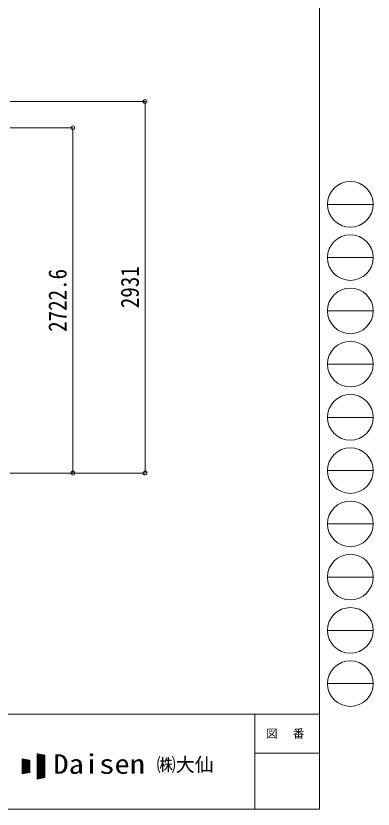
# Model space of a CAD drawing. Units: millimetres at full size. Extents: x -8385 to 8479, y -5853 to 5787.
# Drawn here: x 5659 to 8479, y -5853 to 404 of the extents above; entities that cross this region are included whole.
import ezdxf
from ezdxf.enums import TextEntityAlignment as Align

# ---------------------------------------------------------------- set-up
doc = ezdxf.new("R2010")
doc.units = ezdxf.units.MM
doc.header["$LTSCALE"] = 30
doc.header["$PDMODE"] = 32
doc.header["$PDSIZE"] = 30
doc.layers.add('0-A_寸法', color=6, linetype='Continuous', lineweight=9)
doc.layers.add('F-0_240', color=7, linetype='Continuous', lineweight=9)
doc.styles.add('ＭＳ ゴシック', font='')
doc.styles.get('ＭＳ ゴシック').set_extended_font_data('MS Gothic')

msp = doc.modelspace()

# ---------------------------------------------------------------- linework, layer by layer
at = {"layer": '0-A_寸法'}
for p, q in [((6678.21, -271.12), (5613.84, -271.12)), ((6678.21, -3202.12), (6678.21, -271.12)), ((6107.72, -479.47), (5613.84, -479.47)), ((6107.72, -3202.12), (6107.72, -479.47)), ((6107.72, -3202.12), (5613.84, -3202.12)), ((6678.21, -3202.12), (6107.72, -3202.12))]:
    msp.add_line(p, q, dxfattribs=at)
for p in [(6678.21, -271.12), (6107.72, -479.47), (6107.72, -3202.12), (6678.21, -3202.12)]:
    msp.add_point(p, dxfattribs=at)
at = {"layer": 'F-0_240', "color": 5}
for p, q in [((8054.55, 5787.34), (8054.55, -5852.66)), ((-8385.45, -5102.66), (8054.55, -5102.66)), ((7544.54, -5102.66), (7544.54, -5852.66)), ((7544.54, -5410.16), (8054.55, -5410.16)), ((-8385.45, -5852.66), (8054.55, -5852.66))]:
    msp.add_line(p, q, dxfattribs=at)
at = {"layer": 'F-0_240', "color": 4}
for p, q in [((8118.66, -1082.66), (8478.66, -1082.66)), ((8118.66, -1502.66), (8478.66, -1502.66)), ((8118.66, -1922.66), (8478.66, -1922.66)), ((8118.66, -2342.66), (8478.66, -2342.66)), ((8118.66, -2762.66), (8478.66, -2762.66)), ((8118.66, -3182.66), (8478.66, -3182.66)), ((8118.66, -3602.66), (8478.66, -3602.66)), ((8118.66, -4022.66), (8478.66, -4022.66)), ((8118.66, -4442.66), (8478.66, -4442.66)), ((8118.66, -4862.66), (8478.66, -4862.66))]:
    msp.add_line(p, q, dxfattribs=at)
at = {"layer": 'F-0_240'}
for p, q in [((5827.75, -5415.26), (5887.75, -5427.76)), ((5827.75, -5415.26), (5827.75, -5615.26)), ((5827.75, -5416.08), (5831.7, -5416.08)), ((5827.75, -5419.08), (5846.1, -5419.08)), ((5827.75, -5422.08), (5860.5, -5422.08)), ((5827.75, -5425.08), (5874.9, -5425.08)), ((5827.75, -5428.08), (5887.75, -5428.08)), ((5827.75, -5431.08), (5887.75, -5431.08)), ((5827.75, -5434.08), (5887.75, -5434.08)), ((5827.75, -5437.08), (5887.75, -5437.08)), ((5827.75, -5440.08), (5887.75, -5440.08)), ((5827.75, -5443.08), (5887.75, -5443.08)), ((5829.53, -5614.89), (5829.53, -5415.63)), ((5832.53, -5614.26), (5832.53, -5416.25)), ((5835.53, -5613.64), (5835.53, -5416.88)), ((5838.53, -5613.01), (5838.53, -5417.5)), ((5841.53, -5612.39), (5841.53, -5418.13)), ((5844.53, -5611.76), (5844.53, -5418.75)), ((5847.53, -5611.14), (5847.53, -5419.38)), ((5850.53, -5610.51), (5850.53, -5420)), ((5853.53, -5609.89), (5853.53, -5420.63)), ((5856.53, -5609.26), (5856.53, -5421.25)), ((5859.53, -5608.64), (5859.53, -5421.88)), ((5862.53, -5608.01), (5862.53, -5422.5)), ((5865.53, -5607.39), (5865.53, -5423.13)), ((5868.53, -5606.76), (5868.53, -5423.75)), ((5871.53, -5606.14), (5871.53, -5424.38)), ((5874.53, -5605.51), (5874.53, -5425)), ((5877.53, -5604.89), (5877.53, -5425.63)), ((5880.53, -5604.26), (5880.53, -5426.25)), ((5883.53, -5603.64), (5883.53, -5426.88)), ((5886.53, -5603.01), (5886.53, -5427.5)), ((5887.75, -5427.76), (5887.75, -5602.76)), ((5707.75, -5455.26), (5767.75, -5467.76)), ((5707.75, -5455.26), (5707.75, -5575.26)), ((5707.75, -5458.08), (5721.3, -5458.08)), ((5707.75, -5461.08), (5735.7, -5461.08)), ((5707.75, -5464.08), (5750.1, -5464.08)), ((5707.75, -5467.08), (5764.5, -5467.08)), ((5707.75, -5470.08), (5767.75, -5470.08)), ((5707.75, -5473.08), (5767.75, -5473.08)), ((5707.75, -5476.08), (5767.75, -5476.08)), ((5707.75, -5479.08), (5767.75, -5479.08)), ((5707.75, -5482.08), (5767.75, -5482.08)), ((5707.75, -5485.08), (5767.75, -5485.08)), ((5707.75, -5488.08), (5767.75, -5488.08)), ((5707.75, -5491.08), (5767.75, -5491.08)), ((5707.75, -5494.08), (5767.75, -5494.08)), ((5707.75, -5497.08), (5767.75, -5497.08)), ((5707.75, -5500.08), (5767.75, -5500.08)), ((5707.75, -5503.08), (5767.75, -5503.08)), ((5709.53, -5574.89), (5709.53, -5455.63)), ((5712.53, -5574.26), (5712.53, -5456.25)), ((5715.53, -5573.64), (5715.53, -5456.88)), ((5718.53, -5573.01), (5718.53, -5457.5)), ((5721.53, -5572.39), (5721.53, -5458.13)), ((5724.53, -5571.76), (5724.53, -5458.75)), ((5727.53, -5571.14), (5727.53, -5459.38)), ((5730.53, -5570.51), (5730.53, -5460)), ((5733.53, -5569.89), (5733.53, -5460.63)), ((5736.53, -5569.26), (5736.53, -5461.25)), ((5739.53, -5568.64), (5739.53, -5461.88)), ((5742.53, -5568.01), (5742.53, -5462.5)), ((5745.53, -5567.39), (5745.53, -5463.13)), ((5748.53, -5566.76), (5748.53, -5463.75)), ((5751.53, -5566.14), (5751.53, -5464.38)), ((5754.53, -5565.51), (5754.53, -5465)), ((5757.53, -5564.89), (5757.53, -5465.63)), ((5760.53, -5564.26), (5760.53, -5466.25)), ((5763.53, -5563.64), (5763.53, -5466.88)), ((5766.53, -5563.01), (5766.53, -5467.5)), ((5767.75, -5467.76), (5767.75, -5562.76)), ((5827.75, -5446.08), (5887.75, -5446.08)), ((5827.75, -5449.08), (5887.75, -5449.08)), ((5827.75, -5452.08), (5887.75, -5452.08)), ((5827.75, -5455.08), (5887.75, -5455.08)), ((5827.75, -5458.08), (5887.75, -5458.08)), ((5827.75, -5461.08), (5887.75, -5461.08)), ((5827.75, -5464.08), (5887.75, -5464.08)), ((5827.75, -5467.08), (5887.75, -5467.08)), ((5827.75, -5470.08), (5887.75, -5470.08)), ((5827.75, -5473.08), (5887.75, -5473.08)), ((5827.75, -5476.08), (5887.75, -5476.08)), ((5827.75, -5479.08), (5887.75, -5479.08)), ((5827.75, -5482.08), (5887.75, -5482.08)), ((5827.75, -5485.08), (5887.75, -5485.08)), ((5827.75, -5488.08), (5887.75, -5488.08)), ((5827.75, -5491.08), (5887.75, -5491.08)), ((5827.75, -5494.08), (5887.75, -5494.08)), ((5827.75, -5497.08), (5887.75, -5497.08)), ((5827.75, -5500.08), (5887.75, -5500.08)), ((5827.75, -5503.08), (5887.75, -5503.08)), ((5707.75, -5506.08), (5767.75, -5506.08)), ((5707.75, -5509.08), (5767.75, -5509.08)), ((5707.75, -5512.08), (5767.75, -5512.08)), ((5707.75, -5515.08), (5767.75, -5515.08)), ((5707.75, -5518.08), (5767.75, -5518.08)), ((5707.75, -5521.08), (5767.75, -5521.08)), ((5707.75, -5524.08), (5767.75, -5524.08)), ((5707.75, -5527.08), (5767.75, -5527.08)), ((5707.75, -5530.08), (5767.75, -5530.08)), ((5707.75, -5533.08), (5767.75, -5533.08)), ((5707.75, -5536.08), (5767.75, -5536.08)), ((5707.75, -5539.08), (5767.75, -5539.08)), ((5707.75, -5542.08), (5767.75, -5542.08)), ((5707.75, -5545.08), (5767.75, -5545.08)), ((5707.75, -5548.08), (5767.75, -5548.08)), ((5707.75, -5551.08), (5767.75, -5551.08)), ((5707.75, -5554.08), (5767.75, -5554.08)), ((5707.75, -5557.08), (5767.75, -5557.08)), ((5707.75, -5560.08), (5767.75, -5560.08)), ((5707.75, -5575.26), (5767.75, -5562.76)), ((5707.75, -5563.08), (5766.2, -5563.08)), ((5707.75, -5566.08), (5751.8, -5566.08)), ((5827.75, -5506.08), (5887.75, -5506.08)), ((5827.75, -5509.08), (5887.75, -5509.08)), ((5827.75, -5512.08), (5887.75, -5512.08)), ((5827.75, -5515.08), (5887.75, -5515.08)), ((5827.75, -5518.08), (5887.75, -5518.08)), ((5827.75, -5521.08), (5887.75, -5521.08)), ((5827.75, -5524.08), (5887.75, -5524.08)), ((5827.75, -5527.08), (5887.75, -5527.08)), ((5827.75, -5530.08), (5887.75, -5530.08)), ((5827.75, -5533.08), (5887.75, -5533.08)), ((5827.75, -5536.08), (5887.75, -5536.08)), ((5827.75, -5539.08), (5887.75, -5539.08)), ((5827.75, -5542.08), (5887.75, -5542.08)), ((5827.75, -5545.08), (5887.75, -5545.08)), ((5827.75, -5548.08), (5887.75, -5548.08)), ((5827.75, -5551.08), (5887.75, -5551.08)), ((5827.75, -5554.08), (5887.75, -5554.08)), ((5827.75, -5557.08), (5887.75, -5557.08)), ((5827.75, -5560.08), (5887.75, -5560.08)), ((5827.75, -5563.08), (5887.75, -5563.08)), ((5827.75, -5566.08), (5887.75, -5566.08)), ((5707.75, -5569.08), (5737.4, -5569.08)), ((5707.75, -5572.08), (5723, -5572.08)), ((5707.75, -5575.08), (5708.6, -5575.08)), ((5827.75, -5569.08), (5887.75, -5569.08)), ((5827.75, -5572.08), (5887.75, -5572.08)), ((5827.75, -5575.08), (5887.75, -5575.08)), ((5827.75, -5578.08), (5887.75, -5578.08)), ((5827.75, -5581.08), (5887.75, -5581.08)), ((5827.75, -5584.08), (5887.75, -5584.08)), ((5827.75, -5587.08), (5887.75, -5587.08)), ((5827.75, -5590.08), (5887.75, -5590.08)), ((5827.75, -5593.08), (5887.75, -5593.08)), ((5827.75, -5596.08), (5887.75, -5596.08)), ((5827.75, -5599.08), (5887.75, -5599.08)), ((5827.75, -5602.08), (5887.75, -5602.08)), ((5887.75, -5602.76), (5827.75, -5615.26)), ((5827.75, -5605.08), (5876.6, -5605.08)), ((5827.75, -5608.08), (5862.2, -5608.08)), ((5827.75, -5611.08), (5847.8, -5611.08)), ((5827.75, -5614.08), (5833.4, -5614.08))]:
    msp.add_line(p, q, dxfattribs=at)
at = {"layer": 'F-0_240', "color": 4}
for centre in [(8298.66, -1082.66), (8298.66, -1502.66), (8298.66, -1922.66), (8298.66, -2342.66), (8298.66, -2762.66), (8298.66, -3182.66), (8298.66, -3602.66), (8298.66, -4022.66), (8298.66, -4442.66), (8298.66, -4862.66)]:
    msp.add_circle(centre, 180, dxfattribs=at)

# ---------------------------------------------------------------- texts
at = {"layer": '0-A_寸法', "color": 7, "style": 'ＭＳ ゴシック', "width": 0.85}
for s, p in [('2722.6', (6101.72, -2088.3)), ('2931', (6672.21, -1901.62))]:
    msp.add_text(s, height=143, rotation=90, dxfattribs=at).set_placement(p, align=Align.BOTTOM_LEFT)
at = {"layer": 'F-0_240', "style": 'ＭＳ ゴシック', "width": 1.15}
msp.add_text('Daisen', height=154, dxfattribs=at).set_placement((5954.61, -5620.26), align=Align.BOTTOM_LEFT)
at = {"layer": 'F-0_240', "style": 'ＭＳ ゴシック'}
msp.add_text('㈱大仙\u3000', height=110, dxfattribs=at).set_placement((6770.01, -5590.26), align=Align.BOTTOM_LEFT)
at = {"layer": 'F-0_240', "insert": (7634.54, -5297.66), "char_height": 65.98, "attachment_point": 7, "style": 'ＭＳ ゴシック'}
msp.add_mtext('\\T1.17;図\u3000番', dxfattribs=at)

doc.saveas('drawing.dxf')
